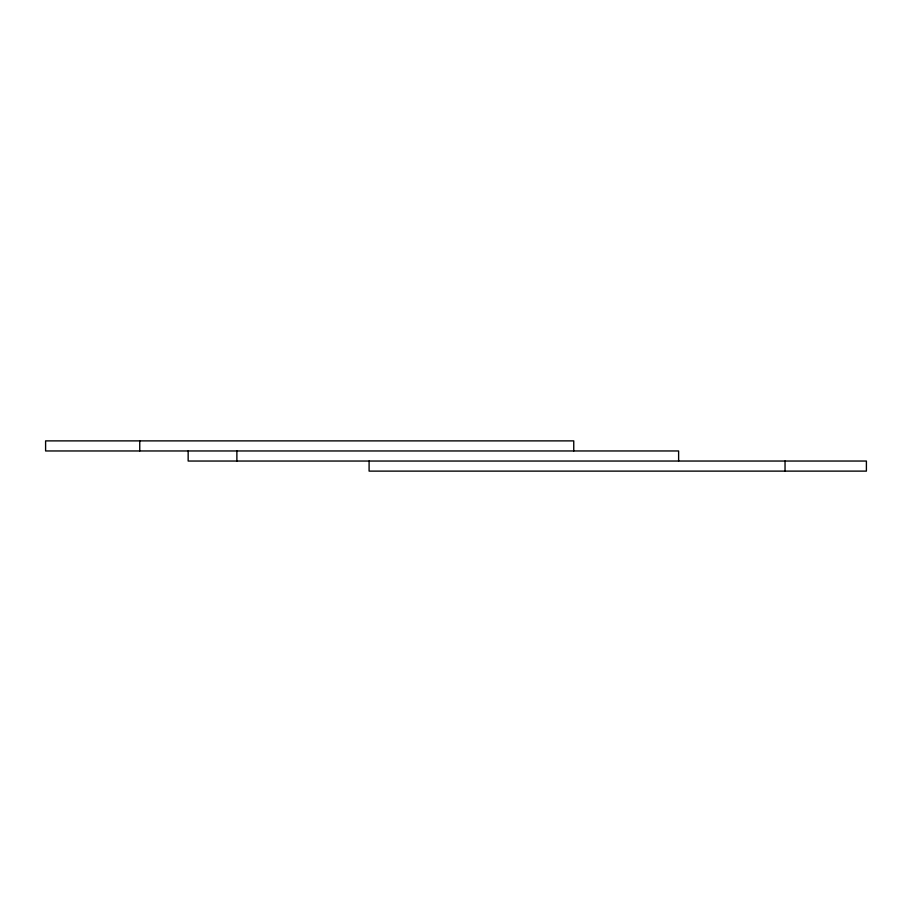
<?xml version="1.0" encoding="UTF-8"?>
<svg xmlns="http://www.w3.org/2000/svg" width="912" height="912" viewBox="0 0 912 912"><rect width="100%" height="100%" fill="white"/><g stroke="black" fill="none" stroke-linecap="round" stroke-linejoin="round"><path stroke-width="1.37" d="M785.038 461.039L785.038 471.116M678.619 461.039L678.619 450.961L45.6 450.961L45.6 440.884L573.751 440.884L573.751 450.961M369.098 461.039L369.098 471.116L866.4 471.116L866.4 461.039L188.157 461.039L188.157 450.961M236.881 450.961L236.881 461.039M139.753 440.884L139.753 450.961"/></g></svg>
